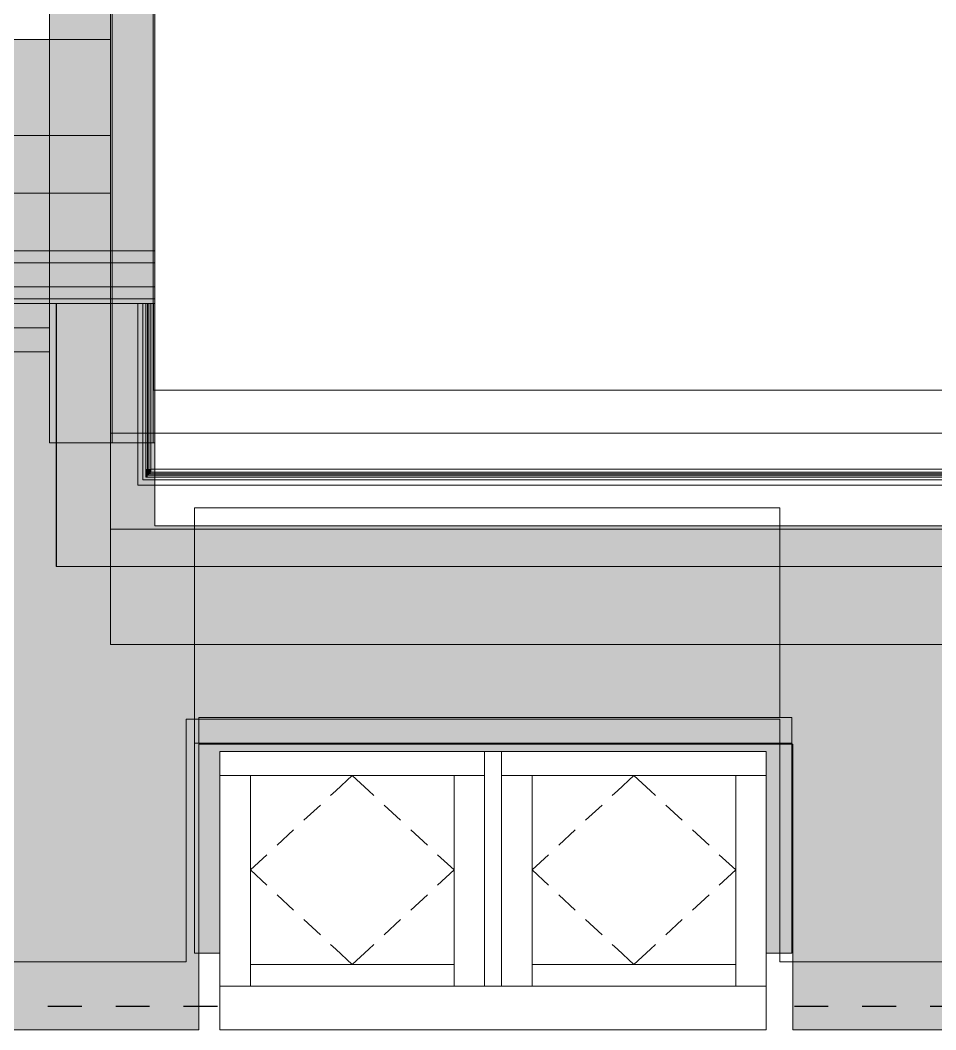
# Model space of a CAD drawing. Header units: metres. Extents: x -3 to 171, y -23 to 41.
# Drawn here: x 136.298 to 138.996, y 20.39 to 23.365 of the extents above; entities that cross this region are included whole.
import ezdxf

# ---------------------------------------------------------------- set-up
doc = ezdxf.new("R2010")
doc.units = ezdxf.units.M
doc.header["$MEASUREMENT"] = 0
doc.set_wipeout_variables(frame=1)
doc.linetypes.add('Baufluchtlinie', pattern=[0.013, 0.008, -0.005])
doc.linetypes.add('Wipeout_Contour', pattern=[1, 0, -1])
for name, color, linetype in [('110 Wand Aussen', 7, 'Continuous'), ('130 Wand Innen', 7, 'Continuous'), ('140 Brüstung', 7, 'Continuous'), ('310 Dachkonstruktion massiv', 7, 'Continuous'), ('325 Dachfenster', 7, 'Continuous'), ('330 Dachaufbau', 7, 'Continuous'), ('815 Raumbegrenzung', 7, 'Continuous'), ('Neubau_840 Baulinien', 7, 'Continuous')]:
    doc.layers.add(name, color=color, linetype=linetype)

# ---------------------------------------------------------------- blocks, each defined once
blk = doc.blocks.new('Wand_4_2', base_point=(136.5242, 21.8753))
at = {"color": 254, "linetype": 'Wipeout_Contour', "lineweight": 0, "ltscale": 416.048078}
blk.add_wipeout([(136.6861, 22.2662), (136.6911, 22.2752), (136.6861, 22.2752)], dxfattribs=at).dxf.layer = '140 Brüstung'
at = {"color": 254, "linetype": 'Wipeout_Contour', "lineweight": 0, "ltscale": 415.16676}
blk.add_wipeout([(136.4043, 21.9953), (136.4043, 21.7556), (136.5366, 21.9953)], dxfattribs=at).dxf.layer = '140 Brüstung'
at = {"color": 254, "linetype": 'Wipeout_Contour', "lineweight": 0, "ltscale": 554.017046}
blk.add_wipeout([(136.6824, 22.2752), (136.6824, 22.2595), (136.6861, 22.2662), (136.6861, 22.2752)], dxfattribs=at).dxf.layer = '140 Brüstung'
at = {"color": 254, "linetype": 'Wipeout_Contour', "lineweight": 0, "ltscale": 414.959815}
blk.add_wipeout([(136.4042, 21.7554), (136.4041, 21.7554), (136.4041, 21.7551)], dxfattribs=at).dxf.layer = '140 Brüstung'
at = {"color": 254, "linetype": 'Wipeout_Contour', "lineweight": 0, "ltscale": 553.869558}
blk.add_wipeout([(136.6861, 22.2662), (136.6824, 22.2595), (136.6824, 22.0421), (136.6861, 22.0421)], dxfattribs=at).dxf.layer = '140 Brüstung'
at = {"color": 254, "linetype": 'Wipeout_Contour', "lineweight": 0, "ltscale": 698.773338}
blk.add_wipeout([(136.6861, 22.0421), (139.6392, 22.0421), (139.6392, 22.2752), (136.6911, 22.2752), (136.6861, 22.2662)], dxfattribs=at).dxf.layer = '140 Brüstung'
at = {"layer": '140 Brüstung', "color": 7, "linetype": 'Continuous', "lineweight": 13}
blk.add_line((136.6824, 22.2752), (136.6824, 22.2595), dxfattribs=at)
at = {"layer": '140 Brüstung', "color": 7, "linetype": 'Continuous', "lineweight": 18, "flags": 128}
blk.add_lwpolyline([(139.6392, 22.2752), (136.6911, 22.2752)], dxfattribs=at)
at = {"color": 254, "linetype": 'Wipeout_Contour', "lineweight": 0, "ltscale": 559.631634}
blk.add_wipeout([(136.6824, 22.0371), (139.6392, 22.0371), (139.6392, 22.0421), (136.6824, 22.0421)], dxfattribs=at).dxf.layer = '140 Brüstung'
at = {"color": 254, "linetype": 'Wipeout_Contour', "lineweight": 0, "ltscale": 559.628895}
blk.add_wipeout([(136.6824, 22.0334), (139.6392, 22.0334), (139.6392, 22.0371), (136.6824, 22.0371)], dxfattribs=at).dxf.layer = '140 Brüstung'
at = {"layer": '140 Brüstung', "linetype": 'Continuous', "lineweight": 0, "true_color": 0x000000}
for points in [[(136.6734, 22.0245), (136.668, 22.0245), (136.668, 22.019), (136.6734, 22.019)], [(136.6734, 22.019), (139.6392, 22.019), (139.6392, 22.0245), (136.6734, 22.0245)], [(136.6824, 22.0334), (136.6769, 22.0334), (136.6769, 22.028), (136.6824, 22.028)], [(136.6824, 22.028), (139.6392, 22.028), (139.6392, 22.0334), (136.6824, 22.0334)]]:
    blk.add_hatch(color=18, dxfattribs=at).paths.add_polyline_path(points)
at = {"layer": '140 Brüstung', "linetype": 'Continuous', "lineweight": 0, "true_color": 0xffffff}
for points in [[(136.6769, 22.028), (136.6734, 22.028), (136.6734, 22.0245), (136.6769, 22.0245)], [(136.6769, 22.0245), (139.6392, 22.0245), (139.6392, 22.028), (136.6769, 22.028)]]:
    blk.add_hatch(color=7, dxfattribs=at).paths.add_polyline_path(points)
at = {"layer": '140 Brüstung', "color": 7, "linetype": 'Continuous', "lineweight": 13}
for p, q in [((136.6824, 22.0421), (136.6824, 22.2595)), ((136.6824, 22.0371), (136.6824, 22.0421))]:
    blk.add_line(p, q, dxfattribs=at)
at = {"layer": '140 Brüstung', "color": 7, "linetype": 'Continuous', "lineweight": 18}
blk.add_line((139.6392, 22.0421), (136.6824, 22.0421), dxfattribs=at)
at = {"layer": '140 Brüstung', "color": 7, "linetype": 'Continuous', "lineweight": 18, "flags": 128}
for points in [[(139.6392, 22.0421), (139.6392, 22.2752)], [(139.6392, 22.0371), (139.6392, 22.0421)]]:
    blk.add_lwpolyline(points, dxfattribs=at)
at = {"color": 254, "linetype": 'Wipeout_Contour', "lineweight": 0, "ltscale": 553.716488}
blk.add_wipeout([(136.668, 22.019), (136.6642, 22.019), (136.6642, 22.0153), (136.668, 22.0153)], dxfattribs=at).dxf.layer = '140 Brüstung'
at = {"color": 254, "linetype": 'Wipeout_Contour', "lineweight": 0, "ltscale": 559.588994}
blk.add_wipeout([(136.668, 22.0153), (139.6392, 22.0153), (139.6392, 22.019), (136.668, 22.019)], dxfattribs=at).dxf.layer = '140 Brüstung'
at = {"layer": '140 Brüstung', "color": 7, "linetype": 'Continuous', "lineweight": 13}
for p, q in [((136.6824, 22.0334), (136.6824, 22.0371)), ((139.6392, 22.0334), (136.6824, 22.0334))]:
    blk.add_line(p, q, dxfattribs=at)
at = {"layer": '140 Brüstung', "color": 7, "linetype": 'Continuous', "lineweight": 18, "flags": 128}
blk.add_lwpolyline([(139.6392, 22.0334), (139.6392, 22.0371)], dxfattribs=at)
at = {"color": 254, "linetype": 'Wipeout_Contour', "lineweight": 0, "ltscale": 553.69638}
blk.add_wipeout([(136.6642, 22.0153), (136.6592, 22.0153), (136.6592, 22.0103), (136.6642, 22.0103)], dxfattribs=at).dxf.layer = '140 Brüstung'
at = {"color": 254, "linetype": 'Wipeout_Contour', "lineweight": 0, "ltscale": 559.578785}
blk.add_wipeout([(136.6642, 22.0103), (139.6392, 22.0103), (139.6392, 22.0153), (136.6642, 22.0153)], dxfattribs=at).dxf.layer = '140 Brüstung'
at = {"layer": '140 Brüstung', "color": 7, "linetype": 'Continuous', "lineweight": 13}
for p, q in [((136.6769, 22.028), (136.6769, 22.0334)), ((139.6392, 22.028), (136.6769, 22.028))]:
    blk.add_line(p, q, dxfattribs=at)
at = {"color": 254, "linetype": 'Wipeout_Contour', "lineweight": 0, "ltscale": 553.650665}
blk.add_wipeout([(136.6592, 22.0103), (136.6443, 22.0103), (136.6443, 21.9953), (136.6592, 21.9953)], dxfattribs=at).dxf.layer = '140 Brüstung'
at = {"color": 254, "linetype": 'Wipeout_Contour', "lineweight": 0, "ltscale": 691.197515}
blk.add_wipeout([(136.6443, 21.9953), (136.5366, 21.9953), (136.4043, 21.7556), (136.4043, 21.7554), (136.6443, 21.7554)], dxfattribs=at).dxf.layer = '140 Brüstung'
at = {"color": 254, "linetype": 'Wipeout_Contour', "lineweight": 0, "ltscale": 559.562626}
blk.add_wipeout([(136.6592, 21.9953), (139.6392, 21.9953), (139.6392, 22.0103), (136.6592, 22.0103)], dxfattribs=at).dxf.layer = '140 Brüstung'
at = {"layer": '140 Brüstung', "color": 7, "linetype": 'Continuous', "lineweight": 18}
for p, q in [((136.6592, 22.0103), (136.6592, 22.0153)), ((139.6392, 22.0103), (136.6592, 22.0103))]:
    blk.add_line(p, q, dxfattribs=at)
at = {"layer": '140 Brüstung', "color": 7, "linetype": 'Continuous', "lineweight": 13}
for p, q in [((136.668, 22.019), (136.668, 22.0245)), ((139.6392, 22.019), (136.668, 22.019)), ((136.6734, 22.0245), (136.6734, 22.028)), ((139.6392, 22.0245), (136.6734, 22.0245))]:
    blk.add_line(p, q, dxfattribs=at)
at = {"layer": '140 Brüstung', "color": 7, "linetype": 'Continuous', "lineweight": 18, "flags": 128}
for points in [[(139.6392, 22.0153), (139.6392, 22.019)], [(139.6392, 22.0103), (139.6392, 22.0153)]]:
    blk.add_lwpolyline(points, dxfattribs=at)
at = {"color": 254, "linetype": 'Wipeout_Contour', "lineweight": 0, "ltscale": 559.45313}
blk.add_wipeout([(136.6443, 21.7554), (139.6392, 21.7554), (139.6392, 21.9953), (136.6443, 21.9953)], dxfattribs=at).dxf.layer = '140 Brüstung'
at = {"color": 254, "linetype": 'Wipeout_Contour', "lineweight": 0, "ltscale": 551.971813}
blk.add_wipeout([(136.4042, 21.7554), (136.4041, 21.7551), (136.4043, 21.7551), (136.4043, 21.7554)], dxfattribs=at).dxf.layer = '140 Brüstung'
at = {"layer": '140 Brüstung', "color": 7, "linetype": 'Continuous', "lineweight": 18}
for p, q in [((136.6443, 21.9953), (136.6443, 22.0103)), ((139.6392, 21.9953), (136.6443, 21.9953))]:
    blk.add_line(p, q, dxfattribs=at)
at = {"layer": '140 Brüstung', "color": 7, "linetype": 'Continuous', "lineweight": 18, "flags": 128}
blk.add_lwpolyline([(139.6392, 21.9953), (139.6392, 22.0103)], dxfattribs=at)
at = {"color": 254, "linetype": 'Wipeout_Contour', "lineweight": 0, "ltscale": 558.904068}
blk.add_wipeout([(136.4043, 21.7551), (139.6392, 21.7551), (139.6392, 21.7554), (136.4043, 21.7554)], dxfattribs=at).dxf.layer = '140 Brüstung'
at = {"layer": '140 Brüstung', "color": 7, "linetype": 'Continuous', "lineweight": 18}
for p, q in [((136.4043, 21.7554), (136.4043, 21.7556)), ((139.6392, 21.7554), (136.4043, 21.7554))]:
    blk.add_line(p, q, dxfattribs=at)
at = {"layer": '140 Brüstung', "color": 7, "linetype": 'Continuous', "lineweight": 18, "flags": 128}
for points in [[(139.6392, 21.7554), (139.6392, 21.9953)], [(136.4041, 21.7551), (136.4041, 21.7554)], [(136.4041, 21.7551), (139.6392, 21.7551)], [(139.6392, 21.7551), (139.6392, 21.7554)]]:
    blk.add_lwpolyline(points, dxfattribs=at)
blk = doc.blocks.new('Wand_30_2', base_point=(136.3842, 22.4581))
at = {"color": 254, "linetype": 'Wipeout_Contour', "lineweight": 0, "ltscale": 547.657033}
blk.add_wipeout([(136.3842, 22.4581), (133.7369, 22.4581), (133.7369, 22.4456), (136.3842, 22.4456)], dxfattribs=at).dxf.layer = '130 Wand Innen'
at = {"color": 254, "linetype": 'Wipeout_Contour', "lineweight": 0, "ltscale": 547.617738}
blk.add_wipeout([(133.7369, 22.3881), (136.3842, 22.3881), (136.3842, 22.3956), (133.7369, 22.3956)], dxfattribs=at).dxf.layer = '130 Wand Innen'
at = {"color": 254, "linetype": 'Wipeout_Contour', "lineweight": 0, "ltscale": 547.636515}
blk.add_wipeout([(136.3842, 22.4456), (133.7369, 22.4456), (133.7369, 22.3956), (136.3842, 22.3956)], dxfattribs=at).dxf.layer = '130 Wand Innen'
at = {"layer": '130 Wand Innen', "color": 7, "linetype": 'Continuous', "lineweight": 18, "flags": 128}
for points in [[(136.3842, 22.4581), (133.7369, 22.4581)], [(133.7369, 22.4581), (133.7369, 22.4456)], [(133.7369, 22.4456), (133.7369, 22.3956)], [(136.3842, 22.4581), (136.3842, 22.4456)], [(136.3842, 22.4456), (136.3842, 22.3956)], [(133.7369, 22.3956), (133.7369, 22.3881)], [(133.7369, 22.3881), (136.3842, 22.3881)], [(136.3842, 22.3956), (136.3842, 22.3881)]]:
    blk.add_lwpolyline(points, dxfattribs=at)
blk = doc.blocks.new('Wand_110_2', base_point=(136.5242, 21.8753))
at = {"color": 254, "linetype": 'Wipeout_Contour', "lineweight": 0, "ltscale": 554.052646}
blk.add_wipeout([(136.6911, 22.2752), (136.6911, 22.5302), (136.6861, 22.5302), (136.6861, 22.2752)], dxfattribs=at).dxf.layer = '140 Brüstung'
at = {"color": 254, "linetype": 'Wipeout_Contour', "lineweight": 0, "ltscale": 414.604005}
blk.add_wipeout([(136.6443, 22.1904), (136.5624, 22.0421), (136.6443, 22.0421)], dxfattribs=at).dxf.layer = '140 Brüstung'
at = {"color": 254, "linetype": 'Wipeout_Contour', "lineweight": 0, "ltscale": 413.815361}
blk.add_wipeout([(136.4043, 21.7556), (136.4042, 21.7554), (136.4043, 21.7554)], dxfattribs=at).dxf.layer = '140 Brüstung'
at = {"color": 254, "linetype": 'Wipeout_Contour', "lineweight": 0, "ltscale": 554.035476}
blk.add_wipeout([(136.6861, 22.2752), (136.6861, 22.5302), (136.6824, 22.5302), (136.6824, 22.2752)], dxfattribs=at).dxf.layer = '140 Brüstung'
at = {"color": 254, "linetype": 'Wipeout_Contour', "lineweight": 0, "ltscale": 553.702217}
blk.add_wipeout([(136.6592, 22.2175), (136.6443, 22.1904), (136.6443, 22.0421), (136.6592, 22.0421)], dxfattribs=at).dxf.layer = '140 Brüstung'
at = {"layer": '140 Brüstung', "linetype": 'Continuous', "lineweight": 0, "true_color": 0x000000}
blk.add_hatch(color=18, dxfattribs=at).paths.add_polyline_path([(136.6824, 22.2595), (136.6824, 22.5302), (136.6769, 22.5302), (136.6769, 22.2496)])
at = {"layer": '140 Brüstung', "color": 7, "linetype": 'Continuous', "lineweight": 18, "flags": 128}
for points in [[(136.6861, 22.5302), (136.6911, 22.5302)], [(136.6911, 22.2752), (136.6911, 22.5302)]]:
    blk.add_lwpolyline(points, dxfattribs=at)
at = {"color": 254, "linetype": 'Wipeout_Contour', "lineweight": 0, "ltscale": 553.764398}
blk.add_wipeout([(136.6642, 22.2265), (136.6592, 22.2175), (136.6592, 22.0421), (136.6642, 22.0421)], dxfattribs=at).dxf.layer = '140 Brüstung'
at = {"color": 254, "linetype": 'Wipeout_Contour', "lineweight": 0, "ltscale": 553.4481}
blk.add_wipeout([(136.6443, 22.0421), (136.5624, 22.0421), (136.5597, 22.0371), (136.6443, 22.0371)], dxfattribs=at).dxf.layer = '140 Brüstung'
at = {"color": 254, "linetype": 'Wipeout_Contour', "lineweight": 0, "ltscale": 553.786435}
blk.add_wipeout([(136.668, 22.2334), (136.6642, 22.2265), (136.6642, 22.0421), (136.668, 22.0421)], dxfattribs=at).dxf.layer = '140 Brüstung'
at = {"layer": '140 Brüstung', "linetype": 'Continuous', "lineweight": 0, "true_color": 0x000000}
for points in [[(136.6734, 22.2432), (136.6734, 22.5302), (136.668, 22.5302), (136.668, 22.2334)], [(136.6824, 22.2595), (136.6769, 22.2496), (136.6769, 22.0421), (136.6824, 22.0421)], [(136.6734, 22.2432), (136.668, 22.2334), (136.668, 22.0421), (136.6734, 22.0421)]]:
    blk.add_hatch(color=18, dxfattribs=at).paths.add_polyline_path(points)
at = {"layer": '140 Brüstung', "linetype": 'Continuous', "lineweight": 0, "true_color": 0xffffff}
for points in [[(136.6769, 22.2496), (136.6769, 22.5302), (136.6734, 22.5302), (136.6734, 22.2432)], [(136.6769, 22.2496), (136.6734, 22.2432), (136.6734, 22.0421), (136.6769, 22.0421)]]:
    blk.add_hatch(color=7, dxfattribs=at).paths.add_polyline_path(points)
at = {"color": 254, "linetype": 'Wipeout_Contour', "lineweight": 0, "ltscale": 553.952801}
blk.add_wipeout([(136.668, 22.2334), (136.668, 22.5302), (136.6642, 22.5302), (136.6642, 22.2265)], dxfattribs=at).dxf.layer = '140 Brüstung'
at = {"color": 254, "linetype": 'Wipeout_Contour', "lineweight": 0, "ltscale": 553.674125}
blk.add_wipeout([(136.6592, 22.0421), (136.6443, 22.0421), (136.6443, 22.0371), (136.6592, 22.0371)], dxfattribs=at).dxf.layer = '140 Brüstung'
at = {"layer": '140 Brüstung', "color": 7, "linetype": 'Continuous', "lineweight": 13}
for q in [(136.6824, 22.5302), (136.6824, 22.2595)]:
    blk.add_line((136.6824, 22.2752), q, dxfattribs=at)
at = {"layer": '140 Brüstung', "color": 7, "linetype": 'Continuous', "lineweight": 18, "flags": 128}
blk.add_lwpolyline([(136.6824, 22.5302), (136.6861, 22.5302)], dxfattribs=at)
at = {"color": 254, "linetype": 'Wipeout_Contour', "lineweight": 0, "ltscale": 553.933958}
blk.add_wipeout([(136.6642, 22.2265), (136.6642, 22.5302), (136.6592, 22.5302), (136.6592, 22.2175)], dxfattribs=at).dxf.layer = '140 Brüstung'
at = {"color": 254, "linetype": 'Wipeout_Contour', "lineweight": 0, "ltscale": 553.449516}
blk.add_wipeout([(136.6443, 22.0371), (136.5597, 22.0371), (136.5576, 22.0334), (136.6443, 22.0334)], dxfattribs=at).dxf.layer = '140 Brüstung'
at = {"color": 254, "linetype": 'Wipeout_Contour', "lineweight": 0, "ltscale": 553.71349}
blk.add_wipeout([(136.6642, 22.0421), (136.6592, 22.0421), (136.6592, 22.0371), (136.6642, 22.0371)], dxfattribs=at).dxf.layer = '140 Brüstung'
at = {"layer": '140 Brüstung', "color": 7, "linetype": 'Continuous', "lineweight": 13}
blk.add_line((136.6769, 22.2496), (136.6769, 22.5302), dxfattribs=at)
at = {"color": 254, "linetype": 'Wipeout_Contour', "lineweight": 0, "ltscale": 553.896841}
blk.add_wipeout([(136.6592, 22.2175), (136.6592, 22.5302), (136.6443, 22.5302), (136.6443, 22.1904)], dxfattribs=at).dxf.layer = '140 Brüstung'
at = {"color": 254, "linetype": 'Wipeout_Contour', "lineweight": 0, "ltscale": 553.730807}
blk.add_wipeout([(136.668, 22.0421), (136.6642, 22.0421), (136.6642, 22.0371), (136.668, 22.0371)], dxfattribs=at).dxf.layer = '140 Brüstung'
at = {"layer": '140 Brüstung', "linetype": 'Continuous', "lineweight": 0, "true_color": 0x000000}
for points in [[(136.6734, 22.0421), (136.668, 22.0421), (136.668, 22.0371), (136.6734, 22.0371)], [(136.6824, 22.0421), (136.6769, 22.0421), (136.6769, 22.0371), (136.6824, 22.0371)]]:
    blk.add_hatch(color=18, dxfattribs=at).paths.add_polyline_path(points)
at = {"layer": '140 Brüstung', "linetype": 'Continuous', "lineweight": 0, "true_color": 0xffffff}
blk.add_hatch(color=7, dxfattribs=at).paths.add_polyline_path([(136.6769, 22.0421), (136.6734, 22.0421), (136.6734, 22.0371), (136.6769, 22.0371)])
at = {"layer": '140 Brüstung', "color": 7, "linetype": 'Continuous', "lineweight": 18}
blk.add_line((136.6592, 22.2175), (136.6592, 22.5302), dxfattribs=at)
at = {"layer": '140 Brüstung', "color": 7, "linetype": 'Continuous', "lineweight": 13}
for p, q in [((136.668, 22.2334), (136.668, 22.5302)), ((136.6734, 22.2432), (136.6734, 22.5302))]:
    blk.add_line(p, q, dxfattribs=at)
at = {"layer": '140 Brüstung', "color": 7, "linetype": 'Continuous', "lineweight": 18, "flags": 128}
for points in [[(136.6592, 22.5302), (136.6642, 22.5302)], [(136.6642, 22.5302), (136.668, 22.5302)]]:
    blk.add_lwpolyline(points, dxfattribs=at)
at = {"color": 254, "linetype": 'Wipeout_Contour', "lineweight": 0, "ltscale": 553.671356}
blk.add_wipeout([(136.6592, 22.0371), (136.6443, 22.0371), (136.6443, 22.0334), (136.6592, 22.0334)], dxfattribs=at).dxf.layer = '140 Brüstung'
at = {"color": 254, "linetype": 'Wipeout_Contour', "lineweight": 0, "ltscale": 553.431887}
blk.add_wipeout([(136.6443, 22.0334), (136.5576, 22.0334), (136.5546, 22.028), (136.6443, 22.028)], dxfattribs=at).dxf.layer = '140 Brüstung'
at = {"color": 254, "linetype": 'Wipeout_Contour', "lineweight": 0, "ltscale": 553.710721}
blk.add_wipeout([(136.6642, 22.0371), (136.6592, 22.0371), (136.6592, 22.0334), (136.6642, 22.0334)], dxfattribs=at).dxf.layer = '140 Brüstung'
at = {"color": 254, "linetype": 'Wipeout_Contour', "lineweight": 0, "ltscale": 553.728038}
blk.add_wipeout([(136.668, 22.0371), (136.6642, 22.0371), (136.6642, 22.0334), (136.668, 22.0334)], dxfattribs=at).dxf.layer = '140 Brüstung'
at = {"layer": '140 Brüstung', "linetype": 'Continuous', "lineweight": 0, "true_color": 0x000000}
for points in [[(136.6734, 22.0371), (136.668, 22.0371), (136.668, 22.0334), (136.6734, 22.0334)], [(136.6824, 22.0371), (136.6769, 22.0371), (136.6769, 22.0334), (136.6824, 22.0334)]]:
    blk.add_hatch(color=18, dxfattribs=at).paths.add_polyline_path(points)
at = {"layer": '140 Brüstung', "linetype": 'Continuous', "lineweight": 0, "true_color": 0xffffff}
blk.add_hatch(color=7, dxfattribs=at).paths.add_polyline_path([(136.6769, 22.0371), (136.6734, 22.0371), (136.6734, 22.0334), (136.6769, 22.0334)])
at = {"color": 254, "linetype": 'Wipeout_Contour', "lineweight": 0, "ltscale": 553.668446}
blk.add_wipeout([(136.6592, 22.0334), (136.6443, 22.0334), (136.6443, 22.028), (136.6592, 22.028)], dxfattribs=at).dxf.layer = '140 Brüstung'
at = {"color": 254, "linetype": 'Wipeout_Contour', "lineweight": 0, "ltscale": 553.436065}
blk.add_wipeout([(136.6443, 22.028), (136.5546, 22.028), (136.5527, 22.0245), (136.6443, 22.0245)], dxfattribs=at).dxf.layer = '140 Brüstung'
at = {"color": 254, "linetype": 'Wipeout_Contour', "lineweight": 0, "ltscale": 553.707812}
blk.add_wipeout([(136.6642, 22.0334), (136.6592, 22.0334), (136.6592, 22.028), (136.6642, 22.028)], dxfattribs=at).dxf.layer = '140 Brüstung'
at = {"color": 254, "linetype": 'Wipeout_Contour', "lineweight": 0, "ltscale": 553.725129}
blk.add_wipeout([(136.668, 22.0334), (136.6642, 22.0334), (136.6642, 22.028), (136.668, 22.028)], dxfattribs=at).dxf.layer = '140 Brüstung'
at = {"layer": '140 Brüstung', "linetype": 'Continuous', "lineweight": 0, "true_color": 0x000000}
blk.add_hatch(color=18, dxfattribs=at).paths.add_polyline_path([(136.6734, 22.0334), (136.668, 22.0334), (136.668, 22.028), (136.6734, 22.028)])
at = {"layer": '140 Brüstung', "linetype": 'Continuous', "lineweight": 0, "true_color": 0xffffff}
blk.add_hatch(color=7, dxfattribs=at).paths.add_polyline_path([(136.6769, 22.0334), (136.6734, 22.0334), (136.6734, 22.028), (136.6769, 22.028)])
at = {"color": 254, "linetype": 'Wipeout_Contour', "lineweight": 0, "ltscale": 553.665592}
blk.add_wipeout([(136.6592, 22.028), (136.6443, 22.028), (136.6443, 22.0245), (136.6592, 22.0245)], dxfattribs=at).dxf.layer = '140 Brüstung'
at = {"color": 254, "linetype": 'Wipeout_Contour', "lineweight": 0, "ltscale": 553.418084}
blk.add_wipeout([(136.6443, 22.0245), (136.5527, 22.0245), (136.5497, 22.019), (136.6443, 22.019)], dxfattribs=at).dxf.layer = '140 Brüstung'
at = {"color": 254, "linetype": 'Wipeout_Contour', "lineweight": 0, "ltscale": 553.704958}
blk.add_wipeout([(136.6642, 22.028), (136.6592, 22.028), (136.6592, 22.0245), (136.6642, 22.0245)], dxfattribs=at).dxf.layer = '140 Brüstung'
at = {"color": 254, "linetype": 'Wipeout_Contour', "lineweight": 0, "ltscale": 553.722275}
blk.add_wipeout([(136.668, 22.028), (136.6642, 22.028), (136.6642, 22.0245), (136.668, 22.0245)], dxfattribs=at).dxf.layer = '140 Brüstung'
at = {"layer": '140 Brüstung', "linetype": 'Continuous', "lineweight": 0, "true_color": 0x000000}
blk.add_hatch(color=18, dxfattribs=at).paths.add_polyline_path([(136.6734, 22.028), (136.668, 22.028), (136.668, 22.0245), (136.6734, 22.0245)])
at = {"layer": '140 Brüstung', "color": 7, "linetype": 'Continuous', "lineweight": 13}
for p, q in [((136.6824, 22.0421), (136.6824, 22.2595)), ((136.668, 22.0421), (136.668, 22.2334)), ((136.6734, 22.0421), (136.6734, 22.2432)), ((136.6769, 22.0421), (136.6769, 22.2496))]:
    blk.add_line(p, q, dxfattribs=at)
at = {"layer": '140 Brüstung', "color": 7, "linetype": 'Continuous', "lineweight": 18}
blk.add_line((136.6592, 22.0421), (136.6592, 22.2175), dxfattribs=at)
at = {"color": 254, "linetype": 'Wipeout_Contour', "lineweight": 0, "ltscale": 553.662732}
blk.add_wipeout([(136.6592, 22.0245), (136.6443, 22.0245), (136.6443, 22.019), (136.6592, 22.019)], dxfattribs=at).dxf.layer = '140 Brüstung'
at = {"color": 254, "linetype": 'Wipeout_Contour', "lineweight": 0, "ltscale": 553.4202}
blk.add_wipeout([(136.6443, 22.019), (136.5497, 22.019), (136.5476, 22.0153), (136.6443, 22.0153)], dxfattribs=at).dxf.layer = '140 Brüstung'
at = {"color": 254, "linetype": 'Wipeout_Contour', "lineweight": 0, "ltscale": 553.702098}
blk.add_wipeout([(136.6642, 22.0245), (136.6592, 22.0245), (136.6592, 22.019), (136.6642, 22.019)], dxfattribs=at).dxf.layer = '140 Brüstung'
at = {"color": 254, "linetype": 'Wipeout_Contour', "lineweight": 0, "ltscale": 553.719415}
blk.add_wipeout([(136.668, 22.0245), (136.6642, 22.0245), (136.6642, 22.019), (136.668, 22.019)], dxfattribs=at).dxf.layer = '140 Brüstung'
at = {"layer": '140 Brüstung', "color": 7, "linetype": 'Continuous', "lineweight": 18}
blk.add_line((136.6592, 22.0371), (136.6592, 22.0421), dxfattribs=at)
at = {"layer": '140 Brüstung', "color": 7, "linetype": 'Continuous', "lineweight": 13}
for p, q in [((136.668, 22.0371), (136.668, 22.0421)), ((136.6734, 22.0371), (136.6734, 22.0421)), ((136.6769, 22.0371), (136.6769, 22.0421)), ((136.6824, 22.0371), (136.6824, 22.0421)), ((136.6824, 22.0334), (136.6824, 22.0371))]:
    blk.add_line(p, q, dxfattribs=at)
at = {"color": 254, "linetype": 'Wipeout_Contour', "lineweight": 0, "ltscale": 553.659804}
blk.add_wipeout([(136.6592, 22.019), (136.6443, 22.019), (136.6443, 22.0153), (136.6592, 22.0153)], dxfattribs=at).dxf.layer = '140 Brüstung'
at = {"color": 254, "linetype": 'Wipeout_Contour', "lineweight": 0, "ltscale": 553.406478}
blk.add_wipeout([(136.6443, 22.0153), (136.5476, 22.0153), (136.5449, 22.0103), (136.6443, 22.0103)], dxfattribs=at).dxf.layer = '140 Brüstung'
at = {"color": 254, "linetype": 'Wipeout_Contour', "lineweight": 0, "ltscale": 553.699171}
blk.add_wipeout([(136.6642, 22.019), (136.6592, 22.019), (136.6592, 22.0153), (136.6642, 22.0153)], dxfattribs=at).dxf.layer = '140 Brüstung'
at = {"layer": '140 Brüstung', "color": 7, "linetype": 'Continuous', "lineweight": 18}
blk.add_line((136.6592, 22.0334), (136.6592, 22.0371), dxfattribs=at)
at = {"layer": '140 Brüstung', "color": 7, "linetype": 'Continuous', "lineweight": 13}
for p, q in [((136.668, 22.0334), (136.668, 22.0371)), ((136.6734, 22.0334), (136.6734, 22.0371)), ((136.6769, 22.0334), (136.6769, 22.0371)), ((136.6769, 22.028), (136.6769, 22.0334))]:
    blk.add_line(p, q, dxfattribs=at)
at = {"color": 254, "linetype": 'Wipeout_Contour', "lineweight": 0, "ltscale": 553.657013}
blk.add_wipeout([(136.6592, 22.0153), (136.6443, 22.0153), (136.6443, 22.0103), (136.6592, 22.0103)], dxfattribs=at).dxf.layer = '140 Brüstung'
at = {"layer": '140 Brüstung', "color": 7, "linetype": 'Continuous', "lineweight": 18}
for p, q in [((136.6592, 22.028), (136.6592, 22.0334)), ((136.6592, 22.0245), (136.6592, 22.028)), ((136.6592, 22.019), (136.6592, 22.0245)), ((136.6592, 22.0153), (136.6592, 22.019)), ((136.6592, 22.0103), (136.6592, 22.0153))]:
    blk.add_line(p, q, dxfattribs=at)
at = {"layer": '140 Brüstung', "color": 7, "linetype": 'Continuous', "lineweight": 13}
for p, q in [((136.668, 22.028), (136.668, 22.0334)), ((136.668, 22.0245), (136.668, 22.028)), ((136.668, 22.019), (136.668, 22.0245)), ((136.6734, 22.028), (136.6734, 22.0334)), ((136.6734, 22.0245), (136.6734, 22.028))]:
    blk.add_line(p, q, dxfattribs=at)
at = {"color": 254, "linetype": 'Wipeout_Contour', "lineweight": 0, "ltscale": 553.341124}
blk.add_wipeout([(136.6443, 22.0103), (136.5449, 22.0103), (136.5366, 21.9953), (136.6443, 21.9953)], dxfattribs=at).dxf.layer = '140 Brüstung'
at = {"color": 254, "linetype": 'Wipeout_Contour', "lineweight": 0, "ltscale": 691.570839}
blk.add_wipeout([(136.5366, 21.9953), (136.6443, 22.1904), (136.6443, 22.5302), (136.4043, 22.5302), (136.4043, 21.9953)], dxfattribs=at).dxf.layer = '140 Brüstung'
at = {"layer": '140 Brüstung', "color": 7, "linetype": 'Continuous', "lineweight": 18}
for p, q in [((136.6443, 22.1904), (136.6443, 22.5302)), ((136.6443, 22.0421), (136.6443, 22.1904)), ((136.6443, 22.0371), (136.6443, 22.0421)), ((136.6443, 22.0334), (136.6443, 22.0371)), ((136.6443, 22.028), (136.6443, 22.0334)), ((136.6443, 22.0245), (136.6443, 22.028)), ((136.6443, 22.019), (136.6443, 22.0245)), ((136.6443, 22.0153), (136.6443, 22.019)), ((136.6443, 22.0103), (136.6443, 22.0153)), ((136.6443, 21.9953), (136.6443, 22.0103))]:
    blk.add_line(p, q, dxfattribs=at)
at = {"layer": '140 Brüstung', "color": 7, "linetype": 'Continuous', "lineweight": 18, "flags": 128}
blk.add_lwpolyline([(136.6443, 22.5302), (136.6592, 22.5302)], dxfattribs=at)
at = {"color": 254, "linetype": 'Wipeout_Contour', "lineweight": 0, "ltscale": 690.763043}
blk.add_wipeout([(136.4042, 21.7554), (136.4043, 21.7556), (136.4043, 22.5302), (136.4041, 22.5302), (136.4041, 21.7554)], dxfattribs=at).dxf.layer = '140 Brüstung'
at = {"layer": '140 Brüstung', "color": 7, "linetype": 'Continuous', "lineweight": 18}
for p, q in [((136.4043, 21.7556), (136.4043, 22.5302)), ((136.4043, 21.7554), (136.4043, 21.7556))]:
    blk.add_line(p, q, dxfattribs=at)
at = {"layer": '140 Brüstung', "color": 7, "linetype": 'Continuous', "lineweight": 18, "flags": 128}
for points in [[(136.4041, 22.5302), (136.4043, 22.5302)], [(136.4041, 22.5302), (136.4041, 21.7554)], [(136.4043, 22.5302), (136.6443, 22.5302)]]:
    blk.add_lwpolyline(points, dxfattribs=at)
blk = doc.blocks.new('Dachfläche_15_2', base_point=(133.548, 24.9494))
at = {"layer": '310 Dachkonstruktion massiv', "linetype": 'Continuous', "lineweight": 0, "true_color": 0x000000}
for points in [[(136.5643, 23.0252), (136.5643, 23.3081), (136.1542, 23.3081), (136.1542, 23.0252)], [(136.5643, 22.8555), (136.5643, 23.0252), (136.1542, 23.0252), (136.1542, 22.8555)], [(133.5563, 22.6858), (136.5643, 22.6858), (136.5643, 22.8555), (136.1542, 22.8555), (136.1542, 22.7355), (134.4542, 22.7355), (134.4542, 22.8555), (133.5557, 22.8555)]]:
    blk.add_hatch(color=18, dxfattribs=at).paths.add_polyline_path(points)
at = {"layer": '310 Dachkonstruktion massiv', "color": 7, "linetype": 'Continuous', "lineweight": 18}
for p, q in [((136.5643, 23.3081), (136.1542, 23.3081)), ((136.5643, 23.3081), (136.5643, 23.0252)), ((136.5643, 23.0252), (136.1542, 23.0252))]:
    blk.add_line(p, q, dxfattribs=at)
at = {"layer": '310 Dachkonstruktion massiv', "color": 7, "linetype": 'Continuous', "lineweight": 13}
for p, q in [((136.5643, 22.8555), (136.1542, 22.8555)), ((136.5643, 22.6858), (133.5563, 22.6858))]:
    blk.add_line(p, q, dxfattribs=at)
at = {"layer": '310 Dachkonstruktion massiv', "color": 7, "linetype": 'Continuous', "lineweight": 13, "flags": 128}
blk.add_lwpolyline([(136.5643, 23.0252), (136.5643, 22.8555), (136.5643, 22.6858)], dxfattribs=at)
at = {"layer": '310 Dachkonstruktion massiv', "color": 7, "linetype": 'Continuous', "lineweight": 18, "flags": 128}
for points in [[(136.5643, 22.6858), (136.5643, 21.5258)], [(139.9493, 22.1481), (136.5643, 22.1481)], [(139.9493, 21.8652), (136.5643, 21.8652)], [(136.5643, 21.5258), (139.6392, 21.5258)], [(136.7865, 21.3058), (136.7865, 20.5902)], [(138.5365, 21.3058), (136.7865, 21.3058)], [(138.5365, 20.5902), (138.5365, 21.3058)], [(136.7865, 20.5902), (136.1465, 20.5902)], [(139.6392, 20.5902), (138.5365, 20.5902)]]:
    blk.add_lwpolyline(points, dxfattribs=at)
blk = doc.blocks.new('Wand_115_2', base_point=(136.6942, 24.3052))
at = {"layer": '110 Wand Aussen', "linetype": 'Continuous', "lineweight": 0, "true_color": 0x000000}
for points in [[(136.3842, 24.4352), (136.3842, 22.1198), (136.5642, 22.1198), (136.5642, 24.4352)], [(136.5642, 24.4302), (136.5642, 22.1198), (136.5692, 22.1198), (136.5692, 24.4302)], [(136.5692, 24.3102), (136.5692, 22.1198), (136.6892, 22.1198), (136.6892, 24.3102)], [(136.6892, 24.3052), (136.6892, 22.1198), (136.6942, 22.1198), (136.6942, 24.3052)]]:
    blk.add_hatch(color=18, dxfattribs=at).paths.add_polyline_path(points)
at = {"layer": '110 Wand Aussen', "color": 7, "linetype": 'Continuous', "lineweight": 18}
for p in [(136.5642, 24.4352), (136.5642, 22.1198)]:
    blk.add_line(p, (136.5642, 24.4302), dxfattribs=at)
at = {"layer": '110 Wand Aussen', "color": 7, "linetype": 'Continuous', "lineweight": 13}
for p, q in [((136.5692, 24.4302), (136.5692, 24.3102)), ((136.5692, 22.1198), (136.5692, 24.3102)), ((136.6892, 24.3102), (136.6892, 24.3052)), ((136.6892, 22.1198), (136.6892, 24.3052))]:
    blk.add_line(p, q, dxfattribs=at)
at = {"layer": '110 Wand Aussen', "color": 7, "linetype": 'Continuous', "lineweight": 18, "flags": 128}
for points in [[(136.3842, 24.4352), (136.3842, 22.1198)], [(136.5642, 22.1198), (136.3842, 22.1198)]]:
    blk.add_lwpolyline(points, dxfattribs=at)
at = {"layer": '110 Wand Aussen', "color": 7, "linetype": 'Continuous', "lineweight": 13, "flags": 128}
for points in [[(136.6942, 22.1198), (136.6942, 24.3052)], [(136.5692, 22.1198), (136.5642, 22.1198)], [(136.6892, 22.1198), (136.5692, 22.1198)], [(136.6942, 22.1198), (136.6892, 22.1198)]]:
    blk.add_lwpolyline(points, dxfattribs=at)
blk = doc.blocks.new('Dachfläche_31_2', base_point=(139.6392, 25.0602))
at = {"layer": '330 Dachaufbau', "linetype": 'Continuous', "lineweight": 0, "true_color": 0x000000}
for points in [[(136.6942, 22.6504), (136.6942, 22.6858), (133.4263, 22.6858), (133.4264, 22.6504)], [(136.6942, 22.5444), (136.6942, 22.5797), (133.4265, 22.5797), (133.4266, 22.5444)], [(136.6942, 22.5302), (136.6942, 22.5444), (133.4266, 22.5444), (133.4266, 22.5302)], [(139.6392, 21.8753), (136.6942, 21.8753), (136.6942, 22.5302), (133.4266, 22.5302), (133.4345, 20.3902), (134.3963, 20.3902), (134.3963, 21.2322), (136.1463, 21.2322), (136.1463, 20.3902), (136.8247, 20.3902), (136.8247, 21.2322), (138.5747, 21.2322), (138.5747, 20.3902), (139.6392, 20.3902)]]:
    blk.add_hatch(color=18, dxfattribs=at).paths.add_polyline_path(points)
at = {"layer": '330 Dachaufbau', "linetype": 'Continuous', "lineweight": 0, "true_color": 0xffffff}
blk.add_hatch(color=7, dxfattribs=at).paths.add_polyline_path([(133.4265, 22.5797), (136.6942, 22.5797), (136.6942, 22.6504), (133.4264, 22.6504)])
at = {"layer": '330 Dachaufbau', "color": 7, "linetype": 'Continuous', "lineweight": 13}
for p, q in [((136.6942, 22.6858), (133.4263, 22.6858)), ((136.6942, 22.6504), (133.4264, 22.6504)), ((136.6942, 22.5797), (133.4265, 22.5797)), ((136.6942, 22.5444), (133.4266, 22.5444)), ((136.6942, 22.5302), (133.4266, 22.5302))]:
    blk.add_line(p, q, dxfattribs=at)
at = {"layer": '330 Dachaufbau', "color": 7, "linetype": 'Continuous', "lineweight": 13, "flags": 128}
blk.add_lwpolyline([(136.6942, 22.6858), (136.6942, 22.6504), (136.6942, 22.5797), (136.6942, 22.5444), (136.6942, 22.5302)], dxfattribs=at)
at = {"layer": '330 Dachaufbau', "color": 7, "linetype": 'Continuous', "lineweight": 18, "flags": 128}
for points in [[(136.6942, 22.5302), (136.6942, 21.8753)], [(136.6942, 21.8753), (139.6392, 21.8753)], [(136.8247, 21.2322), (136.8247, 20.3902)], [(138.5747, 21.2322), (136.8247, 21.2322)], [(138.5747, 20.3902), (138.5747, 21.2322)], [(136.8247, 20.3902), (136.1463, 20.3902)], [(139.6392, 20.3902), (138.5747, 20.3902)]]:
    blk.add_lwpolyline(points, dxfattribs=at)
blk = doc.blocks.new('VELUX SlopeRoofBundle[40]_2', base_point=(133.3792, 35.4602))
at = {"color": 254, "linetype": 'Wipeout_Contour', "lineweight": 0, "ltscale": 555.21969}
blk.add_wipeout([(136.8863, 20.519), (136.8863, 20.3902), (137.6913, 20.3902), (137.6913, 20.519)], dxfattribs=at).dxf.layer = '325 Dachfenster'
at = {"color": 254, "linetype": 'Wipeout_Contour', "lineweight": 0, "ltscale": 558.404727}
blk.add_wipeout([(137.6913, 20.3902), (138.4963, 20.3902), (138.4963, 20.519), (137.6913, 20.519)], dxfattribs=at).dxf.layer = '325 Dachfenster'
at = {"layer": '325 Dachfenster', "linetype": 'Continuous', "lineweight": 0, "flags": 128}
blk.add_lwpolyline([(138.4963, 20.3902), (137.6913, 20.3902), (136.8863, 20.3902)], dxfattribs=at)
at = {"color": 254, "linetype": 'Wipeout_Contour', "lineweight": 0, "ltscale": 557.055897}
blk.add_wipeout([(136.8863, 20.519), (138.4963, 20.519), (138.4963, 21.2105), (136.8863, 21.2105)], dxfattribs=at).dxf.layer = '325 Dachfenster'
at = {"layer": '325 Dachfenster', "linetype": 'Continuous', "lineweight": 0, "flags": 128}
for points in [[(136.8863, 21.2105), (136.8863, 21.1398), (136.8863, 20.519), (136.8863, 20.3902)], [(136.8863, 21.2105), (137.6663, 21.2105), (137.7163, 21.2105), (138.4963, 21.2105)], [(137.6663, 21.2105), (137.6663, 21.1398), (137.6663, 20.519)], [(137.7163, 21.2105), (137.7163, 21.1398), (137.7163, 20.519)], [(138.4963, 21.2105), (138.4963, 21.1398), (138.4963, 20.519), (138.4963, 20.3902)], [(136.8863, 21.1398), (136.9763, 21.1398), (137.2763, 21.1398), (137.5763, 21.1398), (137.6663, 21.1398)], [(136.9763, 21.1398), (136.9763, 20.8612), (136.9763, 20.5826), (136.9763, 20.519)], [(137.2763, 21.1398), (137.2279, 21.0948), (137.2126, 21.0806)], [(137.2763, 21.1398), (137.3248, 21.0948), (137.3401, 21.0806)], [(137.5763, 21.1398), (137.5763, 20.8612), (137.5763, 20.5826), (137.5763, 20.519)], [(137.7163, 21.1398), (137.8063, 21.1398), (138.1063, 21.1398), (138.4063, 21.1398), (138.4963, 21.1398)], [(137.8063, 21.1398), (137.8063, 20.8612), (137.8063, 20.5826), (137.8063, 20.519)], [(138.1063, 21.1398), (138.0579, 21.0948), (138.0426, 21.0806)], [(138.1063, 21.1398), (138.1548, 21.0948), (138.1701, 21.0806)], [(138.4063, 21.1398), (138.4063, 20.8612), (138.4063, 20.5826), (138.4063, 20.519)], [(137.1823, 21.0525), (137.1338, 21.0075)], [(137.3704, 21.0525), (137.4188, 21.0075)], [(138.0123, 21.0525), (137.9638, 21.0075)], [(138.2004, 21.0525), (138.2488, 21.0075)], [(137.1036, 20.9794), (137.0551, 20.9344)], [(137.4491, 20.9794), (137.4976, 20.9344)], [(137.9336, 20.9794), (137.8851, 20.9344)], [(138.2791, 20.9794), (138.3276, 20.9344)], [(137.0248, 20.9062), (136.9763, 20.8612)], [(137.5279, 20.9062), (137.5763, 20.8612)], [(137.8548, 20.9062), (137.8063, 20.8612)], [(138.3579, 20.9062), (138.4063, 20.8612)], [(137.0248, 20.8162), (136.9763, 20.8612)], [(137.5279, 20.8162), (137.5763, 20.8612)], [(137.8548, 20.8162), (137.8063, 20.8612)], [(138.3579, 20.8162), (138.4063, 20.8612)], [(137.1036, 20.7431), (137.0551, 20.7881)], [(137.4491, 20.7431), (137.4976, 20.7881)], [(137.9336, 20.7431), (137.8851, 20.7881)], [(138.2791, 20.7431), (138.3276, 20.7881)], [(137.1823, 20.6699), (137.1338, 20.715)], [(137.3704, 20.6699), (137.4188, 20.715)], [(138.0123, 20.6699), (137.9638, 20.715)], [(138.2004, 20.6699), (138.2488, 20.715)], [(137.2763, 20.5826), (137.2279, 20.6276), (137.2126, 20.6418)], [(137.2763, 20.5826), (137.3248, 20.6276), (137.3401, 20.6418)], [(138.1063, 20.5826), (138.0579, 20.6276), (138.0426, 20.6418)], [(138.1063, 20.5826), (138.1548, 20.6276), (138.1701, 20.6418)], [(136.9763, 20.5826), (137.2763, 20.5826), (137.5763, 20.5826)], [(137.8063, 20.5826), (138.1063, 20.5826), (138.4063, 20.5826)], [(138.4963, 20.519), (136.8863, 20.519)]]:
    blk.add_lwpolyline(points, dxfattribs=at)
blk = doc.blocks.new('Dachfläche_42_2', base_point=(138.5713, 20.6164))
at = {"layer": '325 Dachfenster', "linetype": 'Continuous', "lineweight": 0, "true_color": 0x000000}
blk.add_hatch(color=18, dxfattribs=at).paths.add_polyline_path([(136.8113, 20.6164), (136.8247, 20.6164), (136.8863, 20.6164), (136.8863, 21.2105), (138.4963, 21.2105), (138.4963, 20.6164), (138.5713, 20.6164), (138.5713, 21.2322), (138.5713, 21.2347), (136.8113, 21.2347)])
at = {"layer": '325 Dachfenster', "color": 7, "linetype": 'Continuous', "lineweight": 13, "true_color": 0xf4f4f4, "flags": 128}
for points in [[(136.8113, 21.928), (136.8113, 21.3058)], [(138.5365, 21.928), (136.8113, 21.928)], [(138.5365, 21.31), (138.5365, 21.928)], [(136.8113, 21.2347), (136.8113, 21.3058)], [(136.8247, 21.3058), (136.8113, 21.3058)], [(136.8247, 21.2347), (136.8247, 21.31)], [(136.8247, 21.31), (138.5713, 21.31)], [(138.5713, 21.2347), (138.5713, 21.31)], [(136.8113, 20.6164), (136.8113, 21.2347)], [(136.8113, 21.2347), (138.5713, 21.2347)], [(136.8247, 21.2322), (136.8247, 21.2323)], [(136.8247, 21.2322), (136.8247, 20.6164)], [(138.5713, 21.2322), (136.8247, 21.2322)], [(138.5713, 21.2347), (138.5713, 21.2322), (138.5713, 20.6164)], [(138.5713, 21.2322), (138.5713, 21.2323)], [(136.8863, 20.6164), (136.8247, 20.6164), (136.8113, 20.6164)], [(138.5713, 20.6164), (138.4963, 20.6164)]]:
    blk.add_lwpolyline(points, dxfattribs=at)
at = {"layer": '325 Dachfenster', "linetype": 'Continuous', "lineweight": 0}
blk.add_blockref('VELUX SlopeRoofBundle[40]_2', (133.3792, 35.4602), dxfattribs=at)

msp = doc.modelspace()

# ---------------------------------------------------------------- linework, layer by layer
at = {"layer": 'Neubau_840 Baulinien', "color": 1, "linetype": 'Baufluchtlinie', "lineweight": 25, "true_color": 0xfb0106}
msp.add_lwpolyline([(115.647, 20.5608), (133.3792, 20.4602), (152.3668, 20.4597), (171.3553, 20.4443)], dxfattribs=at)

# ---------------------------------------------------------------- block references
at = {"layer": '130 Wand Innen', "color": 7, "lineweight": 35}
msp.add_blockref('Wand_30_2', (136.3842, 22.4581), dxfattribs=at)
at = {"layer": '140 Brüstung', "color": 7, "lineweight": 18}
msp.add_blockref('Wand_4_2', (136.5242, 21.8753), dxfattribs=at)

# ---------------------------------------------------------------- next in the draw order: block references
msp.add_blockref('Wand_110_2', (136.5242, 21.8753), dxfattribs=at)

# ---------------------------------------------------------------- next in the draw order: linework, layer by layer
at = {"layer": '815 Raumbegrenzung', "color": 8, "linetype": 'Continuous', "lineweight": 13}
for p, q in [((136.6942, 22.5302), (136.6942, 22.0421)), ((136.6942, 22.0422), (139.6392, 22.0421))]:
    msp.add_line(p, q, dxfattribs=at)

# ---------------------------------------------------------------- next in the draw order: block references
at = {"layer": '110 Wand Aussen', "color": 7, "lineweight": 25}
msp.add_blockref('Wand_115_2', (136.6942, 24.3052), dxfattribs=at)
at = {"layer": '310 Dachkonstruktion massiv', "color": 7, "linetype": 'Continuous', "lineweight": 18}
msp.add_blockref('Dachfläche_15_2', (133.548, 24.9494), dxfattribs=at)
at = {"layer": '330 Dachaufbau', "color": 7, "linetype": 'Continuous', "lineweight": 18}
msp.add_blockref('Dachfläche_31_2', (139.6392, 25.0602), dxfattribs=at)

# ---------------------------------------------------------------- next in the draw order: block references
at = {"layer": '325 Dachfenster', "color": 7, "linetype": 'Continuous', "lineweight": 13, "true_color": 0xf4f4f4}
msp.add_blockref('Dachfläche_42_2', (138.5713, 20.6164), dxfattribs=at)

doc.saveas('drawing.dxf')
